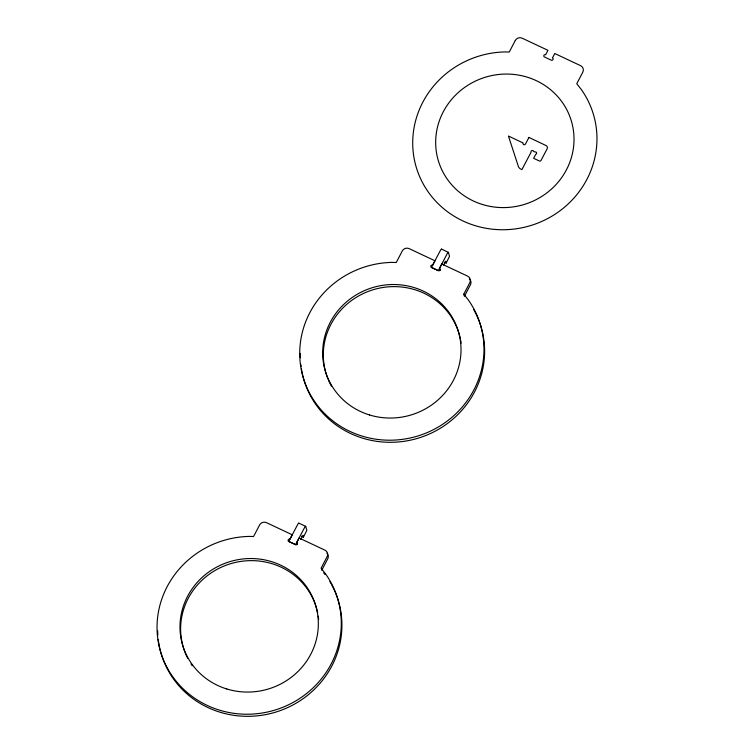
<?xml version="1.0" encoding="UTF-8"?>
<svg xmlns="http://www.w3.org/2000/svg" width="754" height="754" viewBox="0 0 754 754"><rect width="100%" height="100%" fill="white"/><g stroke="black" fill="none" stroke-linecap="round" stroke-linejoin="round"><path stroke-width="1.13" d="M300.723 539.43L303.099 535.217L303.466 537.084L301.525 536.16M443.578 265.069L445.793 261.195L446.161 263.061L444.219 262.138M440.091 270.516L439.459 268.415L441.778 263.985L467.574 276.105A5.118 4.901 -16.8 0 1 469.799 282.684L463.776 294.183L464.407 296.275L470.43 284.776A5.118 4.901 -16.8 0 0 470.166 279.866M296.765 542.437L299.093 538.007L324.88 550.128A5.118 4.901 -16.8 0 1 327.104 556.706L321.081 568.205L325.671 574.039A92.45 88.595 -16.8 0 1 284.569 706.573A92.45 88.595 -16.8 0 1 158.83 644.859A92.45 88.595 -16.8 0 1 248.99 536.414L253.561 536.518L259.612 524.963A5.118 4.901 -16.8 0 1 266.473 522.663L292.279 534.803L289.951 539.233A1.282 1.225 -16.8 0 0 288.235 539.807A1.282 1.225 -16.8 0 0 288.791 541.457L295.587 544.661A1.282 1.225 -16.8 0 0 297.321 544.086A1.282 1.225 -16.8 0 0 296.765 542.437L297.406 544.539M321.722 570.297L327.736 558.799A5.118 4.901 -16.8 0 0 327.698 554.256M446.161 263.061L449.544 256.303L448.413 252.364L441.571 249.112M303.466 537.084L306.85 530.326L305.719 526.386L298.876 523.135M463.776 294.183L468.366 300.017A92.45 88.595 -16.8 0 1 427.264 432.551A92.45 88.595 -16.8 0 1 301.525 370.836A92.45 88.595 -16.8 0 1 391.684 262.392L396.255 262.496L402.297 250.941A5.118 4.901 -16.8 0 1 409.168 248.641L434.964 260.78L432.645 265.21A1.282 1.225 -16.8 0 0 430.93 265.785A1.282 1.225 -16.8 0 0 431.486 267.434L438.281 270.639A1.282 1.225 -16.8 0 0 440.016 270.055A1.282 1.225 -16.8 0 0 439.459 268.415M323.683 572.804L324.993 574.473M473.663 309.489A92.45 88.595 -16.8 0 1 421.543 437.084A92.45 88.595 -16.8 0 1 301.374 368.659M301.063 366.501A92.45 88.595 -16.8 0 1 300.818 364.342M300.384 357.82A92.45 88.595 -16.8 0 1 300.375 353.456M469.299 278.914A5.118 4.901 -16.8 0 1 469.619 279.206M460.562 339.969A69.415 66.522 -16.8 0 1 461.08 343.202M331.43 386.161A69.415 66.522 -16.8 0 1 328.537 380.299M328.113 379.29A69.415 66.522 -16.8 0 1 373.032 289.772A69.415 66.522 -16.8 0 1 460.355 338.904M441.608 249.15A2.564 0.5 -64.7 0 0 440.355 250.526L431.476 267.425L438.3 270.629L447.16 253.749A2.564 0.5 -64.7 0 1 448.413 252.364M331.496 584.463A92.45 88.595 -16.8 0 1 276.699 711.814A92.45 88.595 -16.8 0 1 158.246 639.449M157.85 635.113A92.45 88.595 -16.8 0 1 157.671 630.749M329.875 581.626A92.45 88.595 -16.8 0 1 330.968 583.511M326.925 553.229A5.118 4.901 -16.8 0 1 327.472 553.898M318.235 616.141A69.415 66.522 -16.8 0 1 318.65 619.383M192.223 665.725A69.415 66.522 -16.8 0 1 190.998 663.916M187.708 658.261A69.415 66.522 -16.8 0 1 227.642 564.671A69.415 66.522 -16.8 0 1 317.66 612.927M298.914 523.172A2.564 0.5 -64.7 0 0 297.66 524.548L288.782 541.447L295.606 544.661L304.465 527.772A2.564 0.5 -64.7 0 1 305.719 526.386M515.293 40.49L509.242 52.035L504.671 51.932A92.45 88.595 -16.8 0 0 414.512 160.385A92.45 88.595 -16.8 0 0 540.25 222.091A92.45 88.595 -16.8 0 0 581.353 89.566L576.763 83.722L582.785 72.224A5.118 4.901 -16.8 0 0 580.561 65.655L554.774 53.525L552.446 57.964A1.282 1.225 -16.8 0 1 553.002 59.604A1.282 1.225 -16.8 0 1 551.287 60.179L544.473 56.974A1.282 1.225 -16.8 0 1 543.917 55.334A1.282 1.225 -16.8 0 1 545.632 54.759L547.96 50.32L522.154 38.19A5.118 4.901 -16.8 0 0 515.293 40.49M528.94 137.426L525.444 144.071A1.282 1.225 -17 0 1 523.728 144.645A1.282 1.225 -17 0 1 523.172 142.996L508.432 136.031L518.375 166.464A5.118 4.91 -17 0 0 520.646 169.009L521.909 169.612L531.099 152.138A1.282 1.225 -17 0 1 531.928 150.564A1.282 1.225 -17 0 1 533.53 151.328L534.944 151.997A1.282 1.225 -17 0 1 536.556 152.76A1.282 1.225 -17 0 1 535.726 154.325L533.644 158.293L539.421 161.026A1.282 1.225 -17 0 0 540.976 160.508L547.225 148.613A2.564 2.45 -17 0 0 546.216 145.626L528.94 137.426M482.513 204.513A69.415 66.522 -16.8 0 0 572.71 126.352A69.415 66.522 -16.8 0 0 459.299 91.62A69.415 66.522 -16.8 0 0 482.513 204.513M369.526 414.964A69.415 66.522 -16.8 0 0 459.714 336.802A69.415 66.522 -16.8 0 0 346.312 302.071A69.415 66.522 -16.8 0 0 369.526 414.964M226.831 688.986A69.415 66.522 -16.8 0 0 317.029 610.825A69.415 66.522 -16.8 0 0 203.618 576.094A69.415 66.522 -16.8 0 0 226.831 688.986"/></g></svg>
